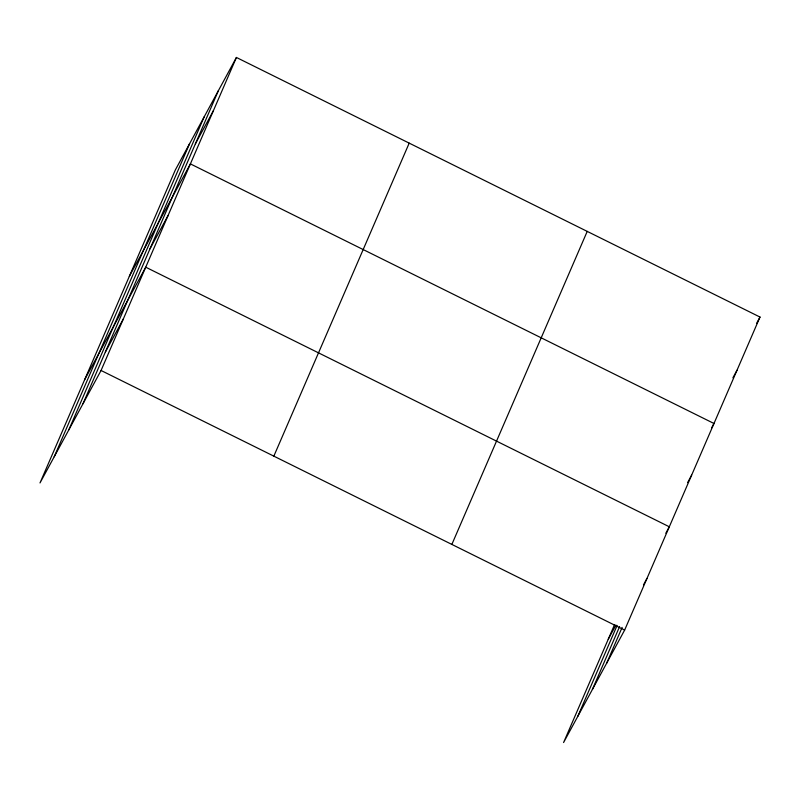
<?xml version="1.0" encoding="UTF-8"?>
<svg xmlns="http://www.w3.org/2000/svg" width="800" height="800" viewBox="0 0 800 800"><rect width="100%" height="100%" fill="white"/><g stroke="black" fill="none" stroke-linecap="round" stroke-linejoin="round"><path stroke-width="1.2" d="M54.19 456.79L189.55 143.77M68.82 429.86L204.18 116.84M83.01 403.72L218.37 90.69M236.42 57.46L175.36 169.91L40 482.94L101.06 370.48L236.42 57.46L760 317.06L624.64 630.09L563.58 742.54L614.56 624.65M273.84 456.15L409.2 143.13M451.86 544.42L587.22 231.39M577.78 716.4L617.11 625.45M592.4 689.46L619.59 626.59M606.6 663.32L622.13 627.39M195.36 143.91L213.4 110.67M129.34 276.34L190.39 163.89L713.98 423.49L711.65 427.78M150.02 248.77L168.06 215.54M84.67 379.64L145.73 267.19L669.31 526.79L665.82 533.22M105.35 352.07L123.39 318.84M756.51 323.49L760 317.06M732.91 377.78L736.99 370.28M687.57 482.64L691.64 475.14M608.25 639.24L615.94 625.08M643.48 584.87L646.98 578.44M101.06 370.48L624.64 630.09"/></g></svg>
